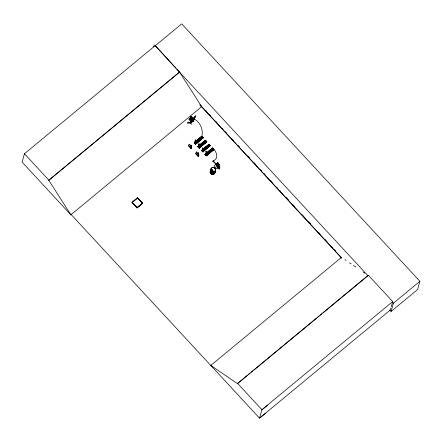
<?xml version="1.0" encoding="UTF-8"?>
<svg xmlns="http://www.w3.org/2000/svg" width="442" height="442" viewBox="0 0 442 442"><rect width="100%" height="100%" fill="white"/><g stroke="black" fill="none" stroke-linecap="round" stroke-linejoin="round"><path stroke-width="0.66" d="M195.486 142.766L195.088 143.164L194.999 142.849M198.85 146.639L198.723 147.092M199.027 146.506L198.955 146.843M202.309 150.728L202.491 150.976L202.569 150.634M206.071 154.617L205.834 154.805L205.884 154.479M205.895 154.777L205.978 154.661M216.807 164.877L219.801 167.286L219.105 166.203L216.657 164.827L218.751 166.093M217.044 163.667L217.514 162.54L216.414 164.407L217.514 162.54L219.221 164.496L216.414 164.407C209.226 156.982 218.359 166.573 215.668 164.037M216.895 166.303L216.917 165.949L217.265 166.33L216.895 166.303L217.475 163.949L217.829 164.33C217.033 163.871 215.983 165.01 216.37 164.479M193.469 120.451L190.397 118.71L190.452 118.379L189.955 118.997L190.458 119.174L189.353 119.423L190.53 119.064M195.016 142.401L195.342 140.573A1.265 0.365 49.8 0 1 195.508 139.987A1.265 0.365 49.8 0 1 196.718 141.269A1.265 0.365 49.8 0 1 196.552 141.854L195.872 143.307L195.016 142.401L195.928 143.258M198.917 144.545L198.646 146.324L199.502 147.23L200.127 145.827A1.265 0.365 49.8 0 0 200.292 145.241A1.265 0.365 49.8 0 0 199.082 143.959A1.265 0.365 49.8 0 0 198.917 144.545L198.972 144.495A1.265 0.365 49.8 0 1 199.138 143.91A1.265 0.365 49.8 0 1 200.348 145.191A1.265 0.365 49.8 0 1 200.187 145.777L199.557 147.186L198.701 146.28L198.972 144.495M203.85 149.739L203.171 151.197L202.314 150.291L202.64 148.457A1.265 0.365 49.8 0 1 202.806 147.877A1.265 0.365 49.8 0 1 204.016 149.153A1.265 0.365 49.8 0 1 203.85 149.739L203.226 151.147L202.37 150.241L202.64 148.457M206.132 152.23L205.801 154.059L206.657 154.965L207.287 153.562A1.265 0.365 49.8 0 0 207.447 152.976A1.265 0.365 49.8 0 0 206.237 151.694A1.265 0.365 49.8 0 0 206.071 152.28L206.132 152.23A1.265 0.365 49.8 0 1 206.298 151.645A1.265 0.365 49.8 0 1 207.508 152.926A1.265 0.365 49.8 0 1 207.342 153.512L206.718 154.921L205.862 154.015M199.767 139.711L199.685 139.285L199.171 139.219M199.795 139.573L199.458 139.97M202.651 143.247L202.585 143.584M214.795 168.601L214.53 168.341M218.276 167.722L219.326 169.026L216.547 165.093L218.226 167.772M216.624 165.032C218.282 169.286 221.486 171.153 216.801 164.988C215.105 163.203 217.138 166.314 216.84 165.197M191.508 119.539L191.358 119.738C190.187 122.025 190.607 122.263 191.231 120.489M191.071 119.572L191.392 119.76M191.414 122.34C192.358 122.887 191.066 121.55 191.911 121.069L191.535 122.086M191.856 122.274L192.32 120.776M193.06 119.837L193.707 119.76L192.773 121.362L192.403 121.147L193.043 119.671A3.542 0.519 -59.8 0 1 195.276 116.102L195.839 116.102L195.497 116.677A3.033 0.442 -59.8 0 0 193.43 120.053L193.06 119.837A3.033 0.442 -59.8 0 1 195.121 116.461L195.469 115.887M192.773 121.362L193.414 119.887A3.542 0.519 -59.8 0 1 195.646 116.318L195.839 116.102M190.712 116.727L192.977 117.594L193.198 118.887L191.756 118.279L191.154 117.5L191.922 116.876L190.74 116.694C189.309 118.611 195.85 119.876 192.519 119.185L190.596 117.224M190.458 119.174L191.176 116.843L190.894 116.649L190.292 118.854L188.999 119.218L191.822 120.893L190.833 120.716L192.436 121.246L190.601 119.749L189.021 119.185L189.298 119.169M190.496 119.025L190.905 117.87M192.778 120.854C185.767 114.362 194.85 125.069 193.955 118.732C193.01 118.423 192.828 121.401 193.049 121.08M193.264 120.075L193.535 119.053M190.281 118.821L193.01 120.732L193.209 120.296L193.148 121.053L193.508 120.462M193.684 119.362L193.845 118.81M193.524 120.506L193.336 120.881M216.293 164.711L217.851 163.976L217.265 166.33M71.173 214.558L70.864 214.812L48.786 180.259L179.568 72.129L155.23 45.625L24.448 153.755L22.1 162.109L70.897 214.851L71.206 214.597L259.542 418.143L265.266 413.48M48.786 180.259L179.612 71.974M153.689 46.835L154.219 44.94M175.817 68.074L155.23 45.625M131.97 202.447L137.611 197.734L142.672 203.287L137.048 207.939L131.97 202.447L137.611 197.734M132.268 202.475L137.064 207.657L132.268 202.475L137.6 198.016L142.39 203.198L137.064 207.657M137.6 198.016L142.374 203.265M137.048 207.939L142.689 203.221M188.657 122.086L191.773 124.224M190.817 119.213L192.474 120.224L191.734 122.528M189.983 123.064L191.8 120.655L190.021 123.025M191.193 119.323L190.463 121.594M191.303 119.749L190.756 121.859M191.408 122.395C193.524 117.959 190.961 120.66 191.624 122.544L192.469 120.185L190.905 119.097M188.59 145.893L191.187 148.589L188.59 145.893L189.115 144.191L191.651 146.937L191.187 148.589L191.651 146.937M190.452 145.772L190.309 145.998M190.64 146.319L190.977 145.098L191.165 145.578L190.579 146.064M190.85 146.551L191.182 145.368M195.303 143.114L195.137 143.534L195.303 143.114L194.911 142.7L194.811 143.064M202.939 137.561L195.48 143.899L194.347 142.473L194.535 142.998M202.237 137.777L195.209 143.738L202.74 137.351L203.193 137.832L195.651 144.202L195.53 143.727M196.248 143.252L196.331 143.401M198.331 139.269L199.624 140.584M199.773 138.048L201.071 139.363M195.784 153.667L196.309 151.965L198.845 154.711C199.121 160.579 192.193 148.103 198.381 156.363M200.541 137.401L201.834 138.716M198.441 146.987L198.541 146.628L198.933 147.042L198.767 147.462L198.475 146.683L198.933 147.042M202.132 136.727L201.828 136.28A13.741 11.464 62.3 0 0 193.64 118.705M206.491 141.374L199.11 147.827L197.917 146.661L198.922 145.81M197.834 154.092L198.171 152.871L198.353 153.352L197.767 153.838L198.414 153.136M198.044 154.324L198.375 153.142M195.204 143.727L195.458 144.004L203.11 137.639L195.563 144.07L194.165 142.639L195.287 141.888M201.961 143.191L203.259 144.506M198.325 156.413L198.845 154.711M202.723 142.545L204.022 143.86M204.685 140.893L205.978 142.208M202.209 150.589L202.43 151.424L202.11 150.949M199.977 145.048L205.458 140.202L206.745 141.562L199.182 147.987L198.834 147.65L205.873 141.705L198.867 147.689M202.779 151.788L210.409 145.6L209.127 144.169L203.569 148.899M203.541 151.142L202.408 149.716L201.646 150.728M207.071 145.937L208.37 147.252M205.9 153.49L207.121 155.065C206.994 154.529 205.558 156.578 205.182 154.413L205.9 153.49L205.071 154.396M205.182 154.413L205.132 154.136M207.839 145.291L209.132 146.606M208.348 144.854L209.646 146.175M206.094 154.777L205.922 155.197L206.094 154.777L205.701 154.601M207.083 154.744L205.95 153.766M209.116 150.926L210.414 152.241M209.884 150.28L211.177 151.595M213.701 149.197L213.95 149.462L206.425 155.849L213.983 149.49L212.685 148.136M210.801 169.811C211.243 168.22 213.453 171.109 213.469 172.021M215.105 170.861A2.37 2.227 15.7 0 1 212.072 173.363A2.37 2.227 15.7 0 1 211.215 169.551L211.188 169.446M216.591 164.601L219.243 164.407L216.591 164.601L217.492 162.628L219.221 164.496L218.304 164.153M218.663 163.778L217.376 164.844L216.812 164.236L217.32 163.584L217.801 164.49L217.32 163.584M217.204 163.319L214.16 165.833L216.912 168.805L219.961 166.269L217.597 163.358L218.022 163.004L218.508 163.91M217.376 164.844L217.884 164.197M218.022 163.004L218.099 163.17M218.077 164.264L218.586 163.617M210.779 365.446L237.465 383.595L368.319 275.222L392.7 301.571L391.242 306.77M392.7 301.571L261.918 409.706L259.542 418.143L390.325 310.013L390.877 308.068M389.651 309.958L391.059 311.483L393.38 303.212L419.9 281.289L181.706 23.857L155.186 45.78M419.9 281.289L417.574 289.554L391.059 311.483M219.785 167.325L219.331 166.275L218.674 166.159M213.381 160.772L212.701 161.336L213.381 160.772A10.619 6.923 37.9 0 0 213.9 149.297L212.492 147.926L206.966 152.612M209.806 150.982L209.928 151.573M210.248 151.634L210.563 151.335M210.508 151.462L210.574 151.131M192.403 121.147L193.336 119.544M190.231 118.859L189.712 119.649L190.209 119.964L190.717 119.174C188.452 118.097 195.939 121.428 192.209 121.185L191.635 120.462M189.778 119.997L190.833 120.716M190.171 120.224C189.922 119.069 192.342 121.583 190.193 120.191M191.872 121.114L193.055 120.71L191.894 121.13M190.894 116.649L191.043 116.909M190.673 118.721L190.419 118.373M190.563 118.997L190.723 118.705L193.154 120.434M192.226 117.229L192.734 118.379L191.712 117.688L192.253 117.196M192.933 117.627L193.856 118.859L193.579 118.627M189.872 122.986L191.657 120.572M190.546 123.456L192.325 121.025M198.988 146.606L198.845 146.722M206.116 154.23L206.315 154.462L206.016 154.413M206.386 147.131L206.254 147.545M193.43 120.053L193.707 119.76M213.574 161.778C214.696 160.54 212.58 162.485 213.608 161.656M195.342 140.573L195.287 140.622A1.265 0.365 49.8 0 1 195.447 140.037A1.265 0.365 49.8 0 1 196.662 141.318A1.265 0.365 49.8 0 1 196.497 141.904L196.552 141.854M196.292 141.037L201.823 136.363L194.171 142.65L201.828 136.28L203.099 137.683M194.358 142.849L195.37 142.004M196.342 141.125L201.895 136.473M196.43 141.213L202.066 136.589L196.546 141.302M196.452 141.241L202.066 136.589M194.911 142.7L195.237 143.175M196.596 141.385L201.651 137.169M195.22 143.755L202.27 137.816M195.546 144.059L203.105 137.672M195.651 144.202L203.187 137.827M199.287 148.131L197.801 146.573L205.331 140.191L206.823 141.755L199.265 148.114L206.817 141.749M197.828 146.6L205.458 140.202M199.928 144.959L205.353 140.219M198.972 145.899L197.988 146.772M199.049 145.982L198.049 146.838L198.248 147.042M200.176 145.225L205.751 140.639M198.077 146.866L199.165 146.037L198.165 146.926L197.801 146.573M198.243 147.037L205.281 141.092M198.552 146.993L198.823 146.832M206.486 141.335L198.955 147.75M199.16 147.656L199.193 147.998L206.734 141.6M199.088 147.926L206.745 141.562M201.585 150.623L202.497 149.716M203.48 148.838L209.005 144.164L209.431 144.617M201.558 150.595L202.58 149.733M203.729 149.103L209.281 144.457M201.834 150.888L202.828 149.998M203.817 149.158L209.248 144.418M203.895 149.274L208.917 145.026M203.917 149.302L208.95 145.053M202.215 150.954L202.32 150.728M202.298 150.899L202.618 150.805M202.602 151.004L202.143 150.645M202.535 151.65L210.038 145.241L210.409 145.528L202.944 152.087L201.469 150.54M210.237 145.451L202.508 151.623M206.436 155.86L204.961 154.308L205.989 153.484M206.071 153.507L204.983 154.335M207.06 152.667L212.619 147.937M207.132 152.783L212.16 148.534M207.16 152.81L212.237 148.617M207.221 152.877L212.27 148.65M204.961 154.308L205.315 154.623L206.32 153.772M207.309 152.932L212.945 148.401L212.508 147.954M213.713 149.214L206.348 155.733L206.011 155.413L213.061 149.473M213.646 149.07L206 155.396M213.232 149.65L206.187 155.595M213.795 149.302L206.353 155.711L206.32 155.391M70.864 214.812L201.646 106.682L179.568 72.129M189.115 144.191L191.596 146.982M190.392 145.578L190.977 145.098M190.64 145.849L191.226 145.363M196.309 151.965L198.79 154.755M198.171 152.871L197.524 153.567L198.11 153.087L198.353 153.352M197.563 153.573L198.104 153.12M137.086 207.585L142.39 203.198M216.436 164.501L216.718 165.115M216.812 164.236L217.237 163.877M210.978 169.269L211.95 169.656L211.282 170.115L212.945 171.91L212.784 170.557L211.911 169.656M212.177 170.043L211.746 170.408L212.58 171.303L212.453 170.347M211.519 171.203C209.873 167.617 211.724 172.894 213.331 172.49C213.829 171.314 213.132 173.424 212.32 172.126M216.657 164.827L218.956 166.529M212.331 172.159L211.469 171.225M210.475 365.7L341.561 257.31M237.465 383.595L247.542 375.264M248.603 374.385L250.194 373.07M251.255 372.192L252.846 370.877M253.907 369.998L316.494 318.257M317.555 317.378L319.146 316.063M320.207 315.185L321.798 313.87M322.859 312.991L367.943 275.72L176.756 69.09M261.846 409.944L267.57 405.281M202.712 143.202L203.408 143.429M206.381 147.164L206.972 147.208M192.253 120.451L191.966 120.224L192.314 120.462M195.093 142.904L195.497 142.799M219.862 167.258L218.878 166.595M206.248 154.424L205.966 154.424M206.469 147.109L206.889 147.136M209.961 150.882L210.464 150.982M192.137 121.296L193.253 120.893M199.276 139.186L199.591 139.252M206.768 147.827L206.303 147.606M210.06 150.849L210.381 150.91M216.414 164.407L219.243 164.407M210.149 151.606L209.856 151.468M190.607 120.257L189.706 119.788L191.596 120.694L190.64 120.279M195.287 116.274L195.657 116.489M192.872 120.025L193.237 120.257M192.596 120.329L192.966 120.544M187.64 123.042L188.193 123.434L187.739 123.103M189.342 119.417L189.077 119.218L190.082 118.859L193.204 121.042M216.889 165.247C218.028 165.319 215.088 163.22 216.713 164.916M189.148 119.108L189.43 119.301M344.97 259.631L346.108 260.404M349.512 262.719L351.219 263.88M353.489 265.421L355.76 266.968M363.142 271.99L364.843 273.145M202.773 143.838L202.596 143.545M217.458 164.302L216.829 163.755M205.635 154.418L206.027 154.833M205.596 154.722L205.989 155.136M200.237 105.163L201.646 106.682M392.457 302.212L393.38 303.212M205.701 110.478L206.641 111.489M208.983 114.019L210.386 115.539M215.541 121.108L217.884 123.644M222.099 128.197L223.039 129.213M225.381 131.744L226.315 132.755M231.47 138.324L233.812 140.86M238.028 145.412L239.431 146.932M247.868 156.048L249.741 158.07M253.957 162.628L255.83 164.656M260.515 169.717L261.454 170.728M263.797 173.264L265.2 174.783M270.355 180.353L272.228 182.375M276.913 187.441L277.847 188.452M279.725 190.48L280.659 191.491M286.283 197.568L288.626 200.099M292.842 204.657L294.245 206.171M302.212 214.779L304.085 216.807M308.77 221.867L310.643 223.895M318.61 232.503L320.014 234.022M325.168 239.592L327.041 241.614M331.257 246.172L332.66 247.691M334.539 249.719L335.472 250.73M199.773 104.655L341.257 257.564M200.22 105.229L341.826 258.272M217.597 163.358L218.16 163.971M216.889 163.943L217.458 164.551M137.595 197.801L142.672 203.287M131.992 202.381L137.07 207.867M237.536 383.352L261.918 409.706M24.448 153.755L48.83 180.104M206.353 147.727L206.254 147.407M215.061 171.015A2.37 2.227 15.7 0 1 212.027 173.518A2.37 2.227 15.7 0 1 211.177 169.706M211.165 169.623A2.403 2.265 15.7 0 0 212.033 173.502A2.403 2.265 15.7 0 0 215.11 170.955A2.403 2.265 15.7 0 1 212.044 173.452A2.403 2.265 15.7 0 1 211.177 169.579M213.127 171.883A2.359 2.221 15.7 0 0 215.492 169.071A2.359 2.221 15.7 0 0 211.828 167.838A2.359 2.221 15.7 0 0 211.972 171.49A2.376 2.238 15.7 0 1 211.834 167.778A2.376 2.238 15.7 0 1 215.519 169.021A2.376 2.238 15.7 0 1 213.138 171.855M215.42 170.634A2.403 2.265 15.7 0 1 212 172.468A2.403 2.265 15.7 0 1 211.42 168.711M215.315 170.098A2.37 2.227 15.7 0 1 212.287 172.607A2.37 2.227 15.7 0 1 211.431 168.789M215.431 170.584A2.403 2.265 15.7 0 1 212.011 172.419A2.403 2.265 15.7 0 1 211.431 168.662M215.409 170.529A2.37 2.227 15.7 0 1 212.044 172.336A2.37 2.227 15.7 0 1 211.475 168.64M190.392 123.268L192.198 120.876L190.408 123.285M199.104 138.578L200.381 139.981L199.104 138.578M201.06 136.926L202.337 138.329L201.06 136.926M198.74 145.755L199.966 147.33L198.74 145.755M203.419 141.932L204.69 143.33L203.419 141.932M204.182 141.285L205.458 142.683L204.182 141.285M205.641 147.114L206.911 148.512L205.641 147.114M206.403 146.468L207.679 147.866L206.403 146.468M210.574 149.667L211.851 151.065L210.574 149.667M211.342 149.02L212.613 150.418L211.342 149.02M211.851 148.584L213.121 149.987L211.851 148.584M209.171 144.335L203.64 149.009L209.193 144.363M206.21 153.717L205.221 154.59L206.237 153.75M212.409 148.799L207.381 153.048L212.442 148.827M211.602 169.8L211.939 170.684L211.359 170.584L212.061 170.91L212.591 171.899L212.232 170.993L212.79 171.098L211.602 169.8M187.878 122.213L188.646 122.716L187.878 122.213M211.834 174.22A2.359 2.221 15.7 0 0 214.9 172.308A2.376 2.238 15.7 0 1 211.817 174.258A2.376 2.238 15.7 0 1 210.563 170.866A2.359 2.221 15.7 0 0 211.834 174.22M211.812 174.281A2.37 2.227 15.7 0 0 214.895 172.358A2.376 2.238 15.7 0 1 211.812 174.292A2.376 2.238 15.7 0 1 210.552 170.894A2.37 2.227 15.7 0 0 211.812 174.281"/></g></svg>
